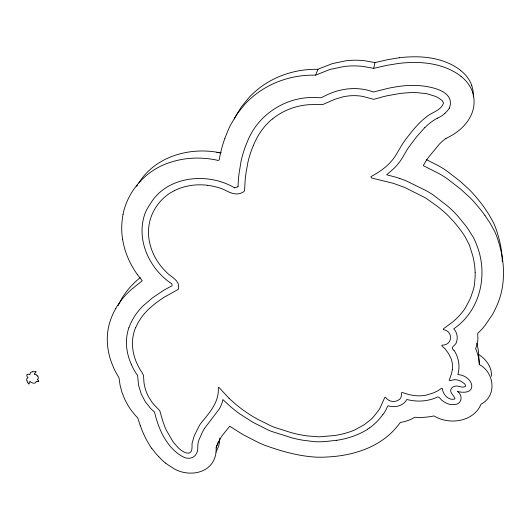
<?xml version="1.0" encoding="UTF-8"?>
<svg xmlns="http://www.w3.org/2000/svg" width="530" height="530" viewBox="0 0 530 530"><rect width="100%" height="100%" fill="white"/><g stroke="black" fill="none" stroke-linecap="round" stroke-linejoin="round"><path stroke-width="0.79" d="M219.751 438.058L219.566 441.49A38.491 30.647 19.2 0 1 218.281 447.134L216.459 451.057M29.899 381.289L29.859 381.58A2.06 1.603 27.8 0 1 29.673 382.216L29.408 382.567A3.988 3.1 27.5 0 0 29.143 383.157L29.117 383.23A1.477 1.153 27.6 0 0 29.084 383.634L29.017 383.899M491.416 376.32C492.178 367.144 485.957 359.201 478.65 354.418A57.392 48.972 3.3 0 0 476.675 343.182M216.015 452.249L216.194 448.433A13.475 10.713 17.8 0 0 216.167 447.983A11.276 8.99 16.4 0 1 216.266 447.413L216.353 447.035M452.375 369.436L451.533 373.683L449.195 380.354L450.493 380.56L454.574 379.666L457.039 379.884A14.668 12.236 1.4 0 1 460.603 381.037L464.651 383.819L465.718 385.621L465.373 386.37C462.074 388.682 458.264 384.939 454.687 386.257A6.36 5.307 1.2 0 0 451.626 388.099C448.38 392.008 454.011 395.228 455.025 398.58L454.395 399.136C448.208 400.455 442.755 394.373 442.371 388.517L441.059 388.616L437.807 390.849L433.533 392.849L426.517 395.062A31.966 27.083 3.7 0 1 414.096 395.552L409.2 394.658L402.356 392.544L401.296 392.916C401.76 395.751 401.164 398.964 398.222 400.229A9.222 7.718 5.9 0 1 394.824 401.369C391.226 402.025 387.675 400.269 385.595 397.361L385.052 397.215L384.614 397.811L380.209 407.676A44.381 37.14 9.9 0 1 378.599 410.379L374.021 416.249A64.474 54.139 11.4 0 1 371.04 419.343L364.19 424.782L354.325 430.128A55.683 46.62 10.9 0 1 351.138 431.393L350.052 431.771A86.715 73.498 12.3 0 1 346.752 432.831A81.05 68.536 12 0 1 337.683 435.004A75.618 63.792 11.9 0 1 334.205 435.567L318.875 436.859L306.956 435.885A117.594 101.131 12.3 0 1 303.398 435.342L299.854 434.693A84.548 71.59 12.3 0 1 295.17 433.646L292.845 433.043A150.838 131.751 11.8 0 1 289.373 432.069L275.66 427.717A59.963 50.224 13.5 0 1 271.188 426.001L257.341 419.091A108.975 93.406 12.9 0 1 254.241 417.342A127.279 109.962 12.3 0 1 229.046 398.235M123.013 214.339C127.955 189.793 147.234 169.07 171.263 162.081C180.829 158.987 190.959 157.755 200.996 158.159C206.15 158.364 211.291 158.98 216.353 160.02C220.122 161.882 219.248 158.284 220.01 155.588A136.184 127.094 11.2 0 1 224.892 138.343M36.047 381.699L36.914 381.534A1.259 0.98 27.5 0 0 37.743 381.481M374.955 62.606L364.653 60.725A75.638 72.464 12.4 0 0 345.898 60.804L332.396 63.613L319.232 68.708L317.98 69.317L315.569 75.154L329.779 69.51L344.036 66.508A77.102 73.61 12.4 0 1 363.163 66.436L373.67 68.37L374.955 62.606L387.708 59.671L399.315 57.763M38.2 381.017L38.246 380.659A1.226 0.954 27.5 0 0 37.981 380.003L37.57 379.155M216.167 447.983L218.453 441.092M128.922 327.752L130.175 324.559A82.62 68.893 20.3 0 1 143.325 305.638L152.58 297.781L163.618 290.374A91.63 76.598 19.4 0 1 165.592 289.261L169.779 286.949A27.871 23.658 23.7 0 1 172.071 285.816L171.892 283.835L170.534 282.907A14.409 12.389 26.3 0 1 169.567 282.285C149.149 267.537 136.574 240.322 144.352 215.485A44.03 38.611 28.6 0 1 146.83 209.535L147.002 209.224A81.382 71.643 24.8 0 1 150.374 203.752C166.115 177.245 203.593 172.555 229.742 185.268A53.252 47.137 27 0 1 234.704 187.925L234.83 187.865M224.879 138.337L227.768 131.042A126.955 118.7 12.9 0 1 230.517 125.073L237.354 113.546L245.397 103.661A96.685 90.59 19 0 1 260.627 90.776C275.693 80.719 293.726 75.399 311.799 75.147A69.304 65.654 22.1 0 1 315.569 75.147M36.033 372.007L35.901 372.159A2.537 1.987 27.8 0 0 35.258 372.729L35.218 372.762A4.856 3.796 27.7 0 0 34.887 373.345A1.795 1.405 28 0 1 34.629 373.743A2.074 1.623 28 0 1 34.304 374.001M135.773 327.5L136.19 326.546A77.214 64.375 20.2 0 1 148.46 309.361L151.726 306.453A155.734 128.055 15 0 1 154.276 304.346A134.229 110.896 16.3 0 1 164.274 297.191L178.305 289.353C180.836 280.238 170.64 277.236 165.897 271.612A65.534 57.896 26.5 0 1 163.247 268.842L162.399 267.889A54.033 47.481 26.7 0 1 159.994 264.927A58.108 51.152 26.6 0 1 151.666 249.637A65.336 57.691 26.2 0 1 150.52 246.139L150.189 244.966A55.988 49.257 26.8 0 1 148.672 228.304C149.818 212.497 160.212 197.445 174.509 190.648M118.163 305.591L118.508 304.836M118.68 304.472L121.324 299.41M234.697 117.998L241.183 107.133L249.1 97.401A94.877 89.239 19.2 0 1 264.066 84.714C278.84 74.829 296.535 69.569 314.283 69.311A67.992 64.64 22.6 0 1 317.98 69.311M115.832 308.46C110.121 318.238 106.921 329.547 107.312 340.903A85.933 71.636 21.5 0 0 111.664 362.977L113.924 368.476A73.776 61.222 22.1 0 0 115.096 370.901L119.011 377.923L120.091 385.29L121.973 392.333L124.742 399.315L128.3 405.947A63.461 51.807 20.7 0 0 131.884 411.154L135.448 415.474A49.343 40.035 21 0 0 137.734 417.872L140.278 425.789M449.354 108.087C456.933 88.079 421.33 84.648 409.067 85.482A90.537 84.966 -1.3 0 0 400.985 86.138L398.825 86.43A160.597 145.882 0.1 0 0 388.344 88.285L373.431 92.008A52.178 49.866 12.5 0 0 368.449 90.411C354.173 86.635 338.75 88.914 325.659 95.526A55.677 53.06 13.3 0 0 323.697 96.526L322.094 97.334A5.578 5.393 31.5 0 1 320.431 97.758L316.476 97.573A48.502 45.905 22 0 0 313.972 97.5C285.133 96.824 257.123 115.288 247.079 142.431A116.481 108.61 10.8 0 0 241.117 160.954L239.07 173.436A140.549 130.698 6.3 0 0 238.069 186.732L238.003 186.759M136.627 186.401L137.436 185.122M204.593 428.326L219.499 408.663A43.957 35.828 20.7 0 0 222.905 399.567L229.285 405.529A134.984 116.699 12.2 0 0 239.699 413.85L252.942 422.337L269.055 430.433A59.035 49.283 13.6 0 0 271.227 431.301L291.891 437.84A99.567 84.661 12.2 0 0 303.153 440.251L313.806 441.596A50.357 41.843 11.7 0 0 319.06 441.795A87.596 74.041 12.4 0 0 326.394 441.43L336.788 440.278M138.84 182.943C155.442 156.052 190.787 146.499 220.48 152.898M382.865 414.645L383.495 413.778A49.76 41.638 9.9 0 0 386.052 409.591L387.953 405.722C394.578 408.034 403.443 406.053 406.841 399.474A43.95 37.338 3.6 0 0 413.592 400.753L414.427 400.846A38.372 32.515 3.7 0 0 429.128 399.945L432.288 399.077A38.008 32.204 3.7 0 0 435.342 398.01C439.516 394.777 439.874 399.607 443.312 401.356C446.538 403.741 450.619 405.158 454.654 404.529C462.1 404.304 463.087 395.148 457.503 391.498A17.198 14.244 1.7 0 1 458.099 391.657C478.908 395.963 473.668 375.796 457.867 374.544A39.591 33.595 3.6 0 0 454.011 350.237M424.788 127.578L416.613 136.78L408.444 147.665A96.46 88.079 -11.2 0 0 406.795 150.195L402.27 157.966A55.941 53.663 13.5 0 1 393.744 168.613L386.661 174.794L393.817 176.642A115.514 102.919 8.5 0 1 399.845 178.504M444.948 113.341L443.471 114.619A19.636 18.921 -16.4 0 1 441.927 115.725L440.337 116.686A43.261 42.122 -19.7 0 1 439.211 117.289L437.336 118.256M140.159 277.647L136.627 280.701A103.058 86.45 20.2 0 0 121.264 299.377M369.463 427.889L367.628 429.115M445.916 138.542L450.705 135.985A33.277 31.926 -15.4 0 0 452.275 135.137C463.591 128.399 473.502 116.971 474.065 103.251A33.357 31.999 -17.8 0 0 472.376 91.783M28.024 377.665L26.573 379.043L26.964 380.739M32.317 371.855L32.469 371.788A2.352 1.835 27.9 0 1 32.641 371.722A1.742 1.358 28 0 1 33.807 371.762M38.246 381.004L38.842 381.176M373.67 68.37L386.675 65.389L398.514 63.454A115.076 107.928 -1.3 0 1 413.552 62.487C428.267 62.348 443.358 65.097 456.045 72.868A50.675 48.614 -12.2 0 1 459.881 75.465L461.067 76.36M216.836 152.501L221.182 152.772M32.184 371.881L30.468 372.451L30.038 374.365M207.329 185.301L208.661 185.473A57.386 50.549 26.6 0 1 215.286 186.739A59.585 52.443 26.5 0 1 219.208 187.845A52.874 46.666 26.8 0 1 223.064 189.197C230.033 192.589 236.572 196.623 243.992 191.535L244.535 190.561L244.807 186.706A116.858 108.676 9.5 0 1 244.973 182.943A147.83 137.277 3.8 0 1 246.231 171.561L247.821 162.743A94.585 88.238 13.7 0 1 248.722 158.993A114.997 107.173 9.8 0 1 253.367 145.564M38.471 381.706L38.074 381.361M34.41 374.154L34.741 374.233A3.538 2.763 27.8 0 1 35.47 374.478L35.894 374.67A2.908 2.272 27.8 0 1 36.265 374.869L36.358 374.929M399.845 178.504L404.165 180.067A66.495 60.546 6.4 0 1 406.682 181.114L425.219 190.184A76.77 69.357 5.3 0 1 433.05 194.848L447.254 205.799A109.286 97.374 7.3 0 1 457.655 215.902L465.525 225.488A113.764 101.111 7.5 0 1 468.414 229.516L473.23 237.248A60.884 54.61 1.6 0 1 476.689 245.039C488.475 274.149 480.438 310.759 453.733 328.799C456.946 332.065 458.019 337.179 456.641 341.519C456.37 345.573 449.321 346.805 453.846 350.317M426.279 159.57L438.966 166.056A89.345 81.322 4.4 0 1 447.863 171.76L460.133 181.26L469.315 189.654A113.526 102.118 5.7 0 1 472.773 193.284L475.986 196.948A168.202 148.738 10.6 0 1 484.102 207.25L488.991 214.604L493.264 222.269A69.834 62.977 -0.2 0 1 494.795 225.648C498.723 235.784 501.34 246.496 502.115 257.361M28.905 383.919L28.925 383.932A1.292 1 27.7 0 1 28.58 383.727A3.697 2.875 27.7 0 1 27.772 382.236M36.404 374.962L36.431 374.975A4.525 3.531 27.7 0 1 37.723 376.101M165.546 463.061L167.175 464.253A55.69 44.599 18.4 0 0 168.282 465.015A38.617 30.687 18.6 0 0 170.236 466.267L170.342 466.327A11.494 9.023 18.8 0 0 171.077 466.744A10.249 8.036 18.7 0 0 171.488 467.029C184.791 476.96 208.608 475.344 214.73 457.947A39.114 30.939 19.1 0 0 216.021 452.249M460.63 70.41L459.464 69.523A49.707 47.799 -13.7 0 0 455.707 66.972C443.266 59.38 428.485 56.63 414.056 56.816A112.916 106.272 -1.9 0 0 399.309 57.75M229.02 398.255L219.274 387.761L218.625 387.377L218.274 387.9C219.221 402.21 209.449 412.797 201.049 423.046A60.685 48.555 14.9 0 0 199.412 425.464L194.285 435.713L192.178 442.934A25.983 20.703 17 0 0 192.026 445.776C192.801 458.755 181.399 451.818 176.848 446.207A55.12 44.566 17.6 0 1 172.674 441.152L166.307 430.161A96.732 79.275 15.6 0 1 164.313 425.371A113.764 93.651 14.6 0 1 163.266 422.463A105.318 86.522 15.1 0 1 162.326 419.528L159.775 410.671L154.256 404.927A45.852 37.537 20.4 0 1 152.077 402.31L148.499 396.705A49.635 40.684 20.2 0 1 145.286 388.762A54.239 44.52 19.9 0 1 143.988 382.64L143.491 375.459L142.08 372.537A24.108 19.795 22.8 0 1 140.159 369.662L138.522 366.707A55.597 46.256 21.7 0 1 137.031 363.693A62.997 52.549 21.3 0 1 135.746 360.625A58.777 48.959 21.5 0 1 134.064 355.411A58.585 48.806 21.6 0 1 135.653 327.447M158.768 456.774L157.721 455.634A79.526 64.316 17.6 0 1 154.422 451.759L151.726 448.181M137.25 274.414L142.265 280.761L131.334 289.532A104.821 87.417 20.1 0 0 115.772 308.427M484.95 215.445L490.376 223.607L494.695 231.517A70.43 63.242 0.1 0 1 495.848 234.108L497.213 237.659A103.721 92.936 4.2 0 1 498.293 240.945C504.699 260.873 505.872 283.179 498.028 302.875A116.468 104.284 5.4 0 1 496.511 306.453L495.192 309.295A109.266 97.639 4.7 0 1 492.39 314.694L484.957 325.586A98.481 87.821 3.5 0 1 480.081 331.051L477.682 333.45L477.927 338.796A35.199 30.27 1.1 0 1 475.602 348.608A58.399 49.555 3.4 0 1 479.372 364.58M131.394 364.693L133.421 368.767A92.28 77.652 20.3 0 0 134.56 370.808L135.879 372.974A30.72 25.235 22.7 0 0 136.588 374.014L137.581 375.373L138.542 385.118L141.258 394.075L145.293 401.747L150.573 408.392A23.976 19.398 21.1 0 0 151.474 409.286L154.389 411.949L155.244 414.897A57.412 46.58 18.2 0 0 155.668 416.613C159.603 430.751 166.354 445.107 178.458 454.005A51.556 41.559 18.2 0 0 182.618 456.602L185.513 457.913L188.541 458.291A9.858 7.791 18.5 0 0 192.933 457.171L193.304 456.959A11.527 9.116 18.6 0 0 195.53 455.012L196.915 452.567A20.478 16.198 19.1 0 0 197.776 448.618L197.823 445.743A22.214 17.709 16.8 0 1 197.948 443.895L198.352 442.007A36.159 28.852 16 0 1 198.916 440.112L201.943 433.123A70.338 56.187 14 0 1 204.573 428.313M122.596 239.447L121.94 234.035A91.167 80.401 26.2 0 1 123.053 214.345M478.65 354.418L479.352 364.58C494.338 372.398 497.345 395.817 480.995 404.218C473.754 421.827 449.387 425.391 433.997 415.931A58.492 49.575 3.7 0 1 414.725 417.269A35.278 29.514 5.9 0 1 400.349 422.417A77.493 64.965 10.4 0 1 399.481 423.609L397.97 425.544A105.881 89.252 12.4 0 1 394.353 429.744C377.446 448.142 352.019 455.687 327.712 456.973A108.61 91.895 12.4 0 1 322.273 457.211L317.954 457.204A62.381 51.668 11.6 0 1 315.363 457.092C298.125 455.992 281.377 451.262 265.199 445.419A71.292 59.334 13.7 0 1 262.959 444.537L260.753 443.61A109.346 92.618 13.1 0 1 258.574 442.63L242.813 434.52L229.709 426.206L221.388 436.614L216.73 445.882A16.404 13.084 16.1 0 0 216.346 447.028M502.162 258.143L502.294 261.277M475.132 272.301L475.158 273.5A96.632 86.277 6.6 0 1 475.118 277.091L474.496 284.219A68.9 61.387 3.4 0 1 473.608 288.903L470.567 297.94L465.638 307.519A58.638 52.053 2.6 0 1 462.114 312.428L461.339 313.369A74.538 66.522 3.9 0 1 457.191 317.841A81.329 72.756 4.4 0 1 454.508 320.358A75.691 67.568 4 0 1 451.679 322.757L443.676 328.587L443.292 329.607C453.494 331.131 452.772 345.275 442.152 345.129L441.775 345.553L442.219 346.249L445.226 348.992L448.605 353.603L451.103 358.664A31.747 26.937 3.4 0 1 452.362 369.43M30.303 381.679A4.744 3.697 27.7 0 0 31.548 382.547L31.721 382.627A3.326 2.59 27.7 0 0 32.237 382.859L32.668 382.991A4.512 3.518 27.7 0 0 33.562 383.183L33.602 383.183A2.829 2.206 27.6 0 0 34.225 383.17L34.311 383.163A2.67 2.08 27.6 0 0 36.033 382.004M37.776 379.122A3.001 2.345 27.7 0 0 38.014 376.558L37.968 376.505A2.378 1.855 27.7 0 0 37.723 376.101M34.364 371.722A2.809 2.2 27.9 0 1 36.007 371.762M27.149 374.683A2.054 1.603 28 0 1 29.634 374.564M27.745 377.234A2.305 1.795 28 0 1 26.95 374.803M27.613 382.11A1.848 1.438 27.8 0 1 27.043 380.825M475.145 272.301A91.359 81.554 6 0 0 473.522 259.117A89.298 79.739 5.7 0 0 472.68 255.553L469.368 244.979L465.333 237.188A105.424 93.704 7.3 0 0 461.829 231.888L461.087 230.848A128.233 113.281 9.4 0 0 457.98 226.754L456.356 224.746A167.566 146.167 12.4 0 0 453.852 221.772L448.526 216.028A108.067 96.096 7.7 0 0 443.696 211.543L442.689 210.668A130.208 114.877 9.3 0 0 437.528 206.468L425.497 197.875L404.734 187.441L393.055 183.234L372.643 178.292L371.537 177.875L370.901 176.629C379.738 171.958 388.497 165.87 394.36 157.403A44.533 42.685 12.2 0 0 396.546 153.985L402.091 144.611A130.711 117.991 -12.5 0 1 405.231 140.092L406.874 137.866A182.141 160.782 -13.9 0 1 409.425 134.574C414.38 128.313 419.594 122.139 425.981 117.276C431.519 112.174 440.953 110.876 443.537 103.052L442.365 100.746L438.867 98.169A45.202 43.115 -5.4 0 0 435.024 96.241L426.729 93.684L416.6 92.591A93.048 86.933 -0.7 0 0 410.77 92.545L400.62 93.359L387.775 95.639A112.565 104.218 0.3 0 0 382.156 96.964L373.875 99.355L362.778 96.42A44.493 42.526 12.5 0 0 358.499 95.844A48.276 46.057 12.4 0 0 349.893 95.811A50.979 48.581 12.2 0 0 342.837 96.884L334.688 99.322L323.148 104.397L309.043 104.682A63.322 59.386 19.6 0 0 304.843 105.099A66.429 62.229 19.2 0 0 282.51 112.267L281.311 112.923A64.978 60.89 19.5 0 0 272.387 119.038M272.314 118.959A70.848 66.329 18.4 0 0 256.083 139.642L254.937 141.987A138.588 128.677 5.7 0 0 253.353 145.558M174.463 190.575A59.711 52.556 26.5 0 1 207.329 185.255M367.747 429.24A79.374 66.906 11.7 0 1 336.788 440.271M382.773 414.599A71.073 59.685 11.4 0 1 369.549 427.968M424.848 127.637A51.986 48.495 -11.5 0 1 437.29 118.177M449.394 108.107A25.93 25.056 -16.9 0 1 444.902 113.294M234.83 187.852A25.559 23.075 25.2 0 1 237.977 186.792M131.513 364.667A64.693 53.901 21.6 0 1 128.863 327.726M484.963 215.438A171.216 150.659 10.6 0 0 476.682 204.971L473.423 201.248A115.6 103.509 5.9 0 0 469.898 197.564L460.537 189.031L448.042 179.365A91.133 82.587 4.7 0 0 439.734 173.992L423.271 165.599L425.239 162.233A79.526 72.424 -11.4 0 1 428.942 156.767L439.171 144.359A45.269 41.91 -11.6 0 1 441.026 142.484L442.365 141.258A29.647 27.653 -11.4 0 1 445.896 138.522M461.027 76.419A36.789 35.305 -16.7 0 1 472.488 91.736M137.27 274.401A86.648 76.34 26.6 0 1 122.642 239.447M151.593 448.234A108.352 88.49 16.3 0 1 140.404 425.775M165.499 463.094A55.637 44.533 18.2 0 1 158.828 456.741M234.214 118.965A124.583 116.938 12.9 0 1 234.452 118.481M460.583 70.463A36.086 34.702 -18.4 0 1 471.826 85.516M471.713 85.562A32.721 31.449 -19.4 0 1 473.376 96.838"/></g></svg>
